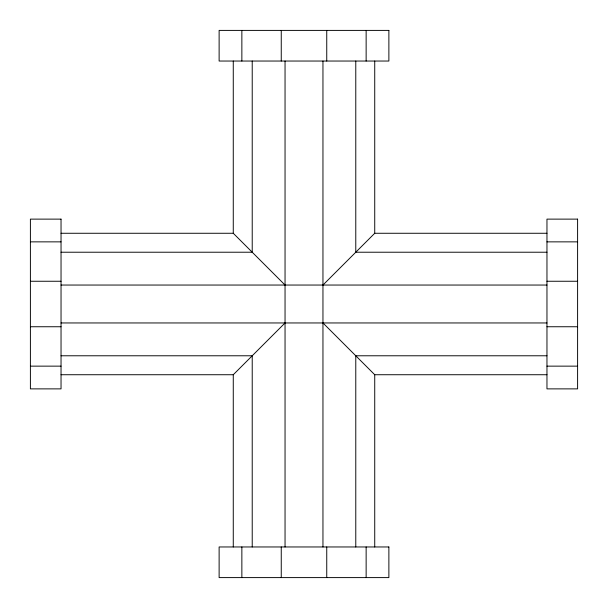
<?xml version="1.0" encoding="UTF-8"?>
<svg xmlns="http://www.w3.org/2000/svg" width="608" height="608" viewBox="0 0 608 608"><rect width="100%" height="100%" fill="white"/><g stroke="black" fill="none" stroke-linecap="round" stroke-linejoin="round"><path stroke-width="0.91" d="M233.267 546.964L233.267 374.733L285.046 322.954M322.954 285.046L374.733 233.267L374.733 61.036M61.036 233.267L233.267 233.267L285.046 285.046M374.733 233.267L546.964 233.267M30.4 241.862L61.036 241.862M546.964 241.862L577.6 241.862M61.036 252.221L252.221 252.221L252.221 61.036M546.964 252.221L355.779 252.221L355.779 61.036M30.4 281.253L61.036 281.253M546.964 281.253L577.6 281.253M61.036 285.046L546.964 285.046M61.036 322.954L546.964 322.954M30.4 326.747L61.036 326.747M546.964 326.747L577.6 326.747M61.036 355.779L252.221 355.779L252.221 546.964M546.964 355.779L355.779 355.779L355.779 546.964M30.4 366.138L61.036 366.138M546.964 366.138L577.6 366.138M61.036 374.733L233.267 374.733M322.954 322.954L374.733 374.733L546.964 374.733M374.733 374.733L374.733 546.964M366.138 30.4L366.138 61.036M366.138 546.964L366.138 577.6M326.747 30.4L326.747 61.036M326.747 546.964L326.747 577.6M322.954 61.036L322.954 546.964M285.046 61.036L285.046 546.964M281.253 30.4L281.253 61.036M281.253 546.964L281.253 577.6M241.862 30.4L241.862 61.036M241.862 546.964L241.862 577.6M233.267 61.036L233.267 233.267M388.877 30.4L219.123 30.4L219.123 61.036L388.877 61.036L388.877 30.4M61.036 219.123L30.4 219.123L30.4 388.877L61.036 388.877L61.036 219.123M577.6 219.123L546.964 219.123L546.964 388.877L577.6 388.877L577.6 219.123M388.877 546.964L219.123 546.964L219.123 577.6L388.877 577.6L388.877 546.964"/></g></svg>
